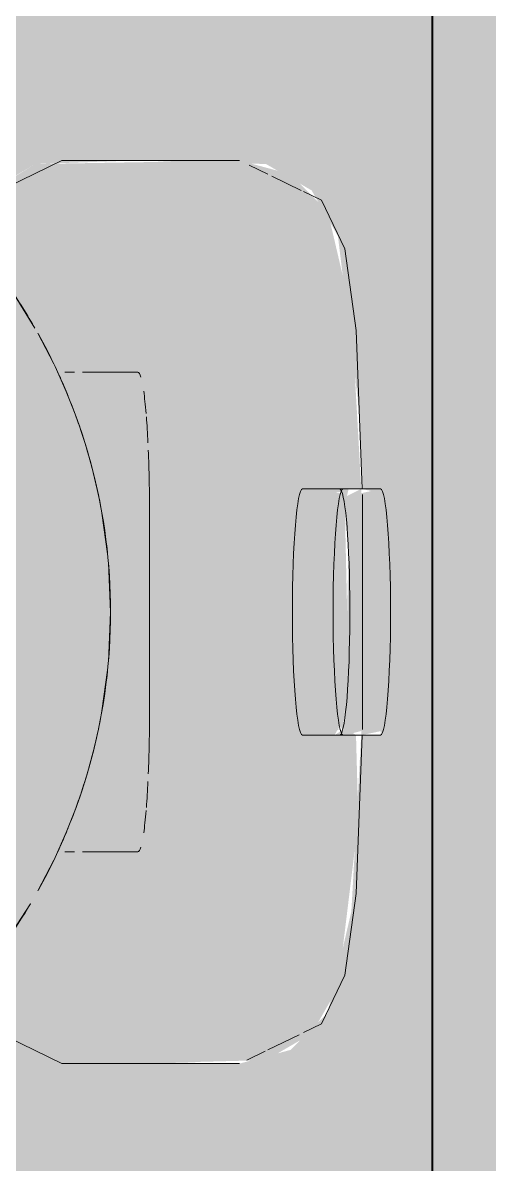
# Model space of a CAD drawing. Header units: metres. Extents: x 15 to 69.3, y -12.4 to 16.4.
# Drawn here: x 18.3506 to 18.36202, y 13.04714 to 13.07511 of the extents above; entities that cross this region are included whole.
import ezdxf

# ---------------------------------------------------------------- set-up
doc = ezdxf.new("R2010")
doc.units = ezdxf.units.M
doc.layers.add('1095_ARQ_BASE_dwg', color=7, linetype='Continuous', lineweight=5, true_color=0x767676)
doc.layers.add('A-FLOR', color=7, linetype='Continuous', lineweight=9, true_color=0x007f00)
for name, color, linetype, lineweight in [('A-WALL', 7, 'Continuous', 9), ('KIRYA - PAREDE', 7, 'Continuous', 40), ('P-SANR-FIXT', 7, 'Continuous', 5)]:
    doc.layers.add(name, color=color, linetype=linetype, lineweight=lineweight)

# ---------------------------------------------------------------- blocks, each defined once
blk = doc.blocks.new('1095_ARQ_BASE_dwg-3608001-TÉRREO')
at = {"layer": 'KIRYA - PAREDE', "color": 254, "true_color": 0xcdcdd0}
blk.add_line((18.36062034051227, 13.0776284609382), (18.36062034051227, 13.04371844954506), dxfattribs=at)
blk = doc.blocks.new('UT_Ducha higiênica - UT_Ducha higiênica-3615605-TÉRREO')
at = {"layer": 'P-SANR-FIXT', "true_color": 0xf0f1f7, "transparency": 33554560}
h = blk.add_hatch(color=7, dxfattribs=at)
h.paths.add_polyline_path([(0.06104499430345227, 0.01676706736022819), (0.06124305656764736, 0.001132232521688259), (0.06179801469973514, 0.0004363370349887731), (0.0630449943034529, -7.47178319215891e-14), (0.09695500569658491, -7.47178319215891e-14), (0.09851866866152043, 0.0007530203962076129), (0.09890486152094932, 0.001554958132013373), (0.098955005696585, 0.001999999999925369), (0.098955005696585, 0.03878872391185485), (0.09400000000001761, 0.03878872391185485), (0.09384497402902968, 0.02030958325518545), (0.09344276236455688, 0.01821199043303589), (0.0923830327617885, 0.01542622602169357), (0.09052930691481202, 0.0126708234244909), (0.0892116278677962, 0.01147181869511659), (0.09033234720800545, 0.01082697033749139), (0.09097939482076241, 0.009710060218908715), (0.0910645802550392, 0.007303453385076733), (0.09097939482076133, 0.004069454246864127), (0.09033234720800545, 0.002952544128280909), (0.08921162786779566, 0.002307695770653008), (0.08510793263973186, 0.00180848570042583), (0.08301653995979758, 0.001716873108023853), (0.08291375385320161, 0.001256653804437107), (0.08000000000001646, 0.00105429790743259), (0.0769834600402359, 0.001267688726805173), (0.0769834600402359, 0.001737122348949627), (0.07265991411451914, 0.001979272482033795), (0.07018541974499506, 0.002556597946122558), (0.06927035623553345, 0.003468551239150715), (0.06893541974499481, 0.004714302604488238), (0.06902060517927268, 0.009710060218908715), (0.06971184164031974, 0.01086076238558304), (0.07070462662134593, 0.01155671459196182), (0.06892664604373089, 0.01344024506907283), (0.0672236062075939, 0.01625782926555391), (0.06626600275160972, 0.01925535367743593), (0.066012960742745, 0.02043449348395569), (0.06104499430345227, 0.02187499999994359), (0.06104499430345227, 0.01694440589343285)])
h.paths.add_polyline_path([(0.06104499430345119, 0.035872852801328), (0.06104499430345119, 0.03417061519970042), (0.06600269174178665, 0.03252429378915581), (0.06600000000001749, 0.03878872391185539), (0.06104499430345335, 0.03878872391185539)])
h.paths.add_polyline_path([(0.0769834600402359, 0.003173871124008141), (0.07714257746305397, 0.002199973578222925), (0.07708624614683131, 0.002392476368011084), (0.07708624614683131, 0.003238187364861274)])
h.paths.add_polyline_path([(0.08261240023671797, 0.002301519467915689), (0.08301653995979758, 0.002417301510352102), (0.08279959681880204, 0.002264289819076058), (0.08261964632252466, 0.002300078366658853)])
h = blk.add_hatch(color=7, dxfattribs=at)
h.paths.add_polyline_path([(0.06600000000001749, 0.03383524139359809), (0.06622117744730513, 0.03244855175073095), (0.0682274162887574, 0.03182135898679543), (0.0682274162887574, 0.03878872391185539), (0.06600000000001749, 0.03878872391185539)])
h.paths.add_polyline_path([(0.06615502602299875, 0.02030958291594159), (0.06645250694737279, 0.01853838175581602), (0.06760854799523645, 0.01543899285901506), (0.06947069308522036, 0.01267082342449198), (0.07094558582678148, 0.0114924459215077), (0.07367811015065852, 0.01203104845183741), (0.07195464115223245, 0.01337609638677868), (0.07028435573458475, 0.01534891027998969), (0.06921988149210172, 0.01726257919288415), (0.06813893556868098, 0.01974539405561426), (0.06615266817014069, 0.02039181702875985)])
h.paths.add_polyline_path([(0.0769834600402359, 0.001737122348949627), (0.07708624614683131, 0.00123608798314679), (0.07738759976331822, 0.001143439290626199), (0.08078073799191483, 0.001027657248190869), (0.08301653995979758, 0.001267688726805173), (0.08291375385320161, 0.001733615039623187), (0.07708624614683131, 0.001733615039623187)])
h.paths.add_polyline_path([(0.07710977785949133, 0.002195293592141155), (0.0769834600402359, 0.002392476368011084), (0.07720040318123306, 0.002264289819076058), (0.07714102660112933, 0.002199752294688355)])
h.paths.add_polyline_path([(0.08292328822567628, 0.002205939510943397), (0.08291375385320161, 0.002417301510352102), (0.08295023338030347, 0.002222799873809943)])
h.paths.add_polyline_path([(0.08920306341924736, 0.01147336865951764), (0.09107310236530197, 0.0134398635595507), (0.09279490995951777, 0.01630686917454023), (0.09373399725104051, 0.01925535367743485), (0.09392940877839277, 0.02325439083150992), (0.09400000000001761, 0.03306065756341615), (0.09377890055054043, 0.03878872391185485), (0.09177258371127499, 0.03878872391185485), (0.09161748184297241, 0.02049843284513167), (0.09123673823323564, 0.01856752339507676), (0.09021849900105489, 0.01614919900717061), (0.08855531527724897, 0.01388605281622553), (0.08688943291137435, 0.01238765939323015), (0.0861687602905133, 0.0119348307728674), (0.08832692703450577, 0.01163192880497122), (0.08883089389945462, 0.01154072261743949)])
h.paths.add_polyline_path([(0.06893541974499481, 0.007303453385076733), (0.06902060517927214, 0.004069454246864669), (0.06966765279202856, 0.002952544128280909), (0.0707883721322389, 0.002307695770656257), (0.07489206736030106, 0.00180848570042583), (0.0769834600402359, 0.001865055626938585), (0.07720040318123739, 0.002177270031737257), (0.07849173002012266, 0.00204908348280223), (0.08261240023671797, 0.002140040382897625), (0.08301653995979758, 0.002045946865771994), (0.08301653995979758, 0.001737122348948545), (0.08734008588551433, 0.001979272482033254), (0.08981458025503895, 0.002556597946122558), (0.09072964376450002, 0.003468551239149091), (0.0910645802550392, 0.004714302604469288), (0.09097939482076241, 0.009710060218908715), (0.09028815835971536, 0.01086076238558304), (0.08920045069409283, 0.01147100965063558), (0.08798234209341012, 0.01041491645506104), (0.08782712995265454, 0.01086076238558304), (0.08510793263973294, 0.01126826858132494), (0.08242311051220497, 0.0103754352737964), (0.07913038375037942, 0.01020039850811678), (0.07649541262927675, 0.01070723380676782), (0.07412491401731514, 0.01129402377388476), (0.07217287004738056, 0.01086076238558304), (0.07196922750365778, 0.01041491645506104), (0.0707883721322389, 0.01147181869511659), (0.06966765279202856, 0.01082697033749247), (0.06902060517927268, 0.009710060218908715), (0.06893541974499481, 0.007762575469297171)])
h.paths.add_polyline_path([(0.0855251799520919, 0.01153044244409862), (0.08587508598271942, 0.01169889935053786), (0.08568412595779762, 0.01163031483884766)])
h = blk.add_hatch(color=7, dxfattribs=at)
h.paths.add_polyline_path([(0.07079734879132937, 0.01147299647787739), (0.07201765790662334, 0.01041491645506104), (0.07217287004738056, 0.01086076238558304), (0.07412491401731514, 0.0114785235827079), (0.07399518557729115, 0.01183181675656192), (0.07383786886526275, 0.01193066539824152), (0.07188187941786427, 0.01164550647404267), (0.07083947450198115, 0.0114785235827079)])
h.paths.add_polyline_path([(0.0769834600402359, 0.002140040382897625), (0.07708624614683131, 0.001733615039623187), (0.08301653995979758, 0.001737122348948545), (0.08279959681879825, 0.002177270031737257), (0.08150826997990702, 0.00204908348280223), (0.07738759976331551, 0.002140040382897625), (0.0769834600402359, 0.002177270031737257)])
h.paths.add_polyline_path([(0.08587508598271942, 0.0113015512516335), (0.08608275516470702, 0.01124793104263486), (0.08783889396296736, 0.01082697033749139), (0.08803077249637624, 0.01041491645506104), (0.08920306341924736, 0.01147336865951764), (0.08600481442274287, 0.01183181675656192), (0.08587508598271942, 0.01147852358270844), (0.08610092809165806, 0.01143166563063462), (0.08587508598271942, 0.0113408154895849)])
at = {"layer": 'P-SANR-FIXT', "color": 8, "true_color": 0x78787b}
for p, q in [((0.07284824790006232, 0.009839533997316987), (0.07200607566634437, 0.01038164654034973)), ((0.08777872650991805, 0.01023492208425472), (0.08696057369257817, 0.009727966869603945)), ((0.07391999399920858, 0.009264150423897688), (0.07316784453157978, 0.009655276121939203)), ((0.0868321554648792, 0.009655276119957708), (0.0860800060068239, 0.009264150426804667)), ((0.07412491401730031, 0.00899326004775129), (0.07412491401730027, 0.008754807652760549)), ((0.0858750859827034, 0.008754807659628768), (0.0858750859827035, 0.008993260052653567)), ((0.07412491401730022, 0.008564215011566482), (0.07412491401729991, 0.007205805335185135)), ((0.08587508598270274, 0.007205805335185112), (0.08587508598270331, 0.008564215020005931)), ((0.0785765260091252, 0.007947555087233854), (0.07757688948781356, 0.008086289565497685)), ((0.08000000000000143, 0.00787499999996996), (0.07878384747720917, 0.007927922419297156)), ((0.0812161525227937, 0.007927922419297151), (0.0800000000000014, 0.00787499999996996)), ((0.08242311051218935, 0.00808628956549769), (0.08142347399088617, 0.00794755508723472)), ((0.07757688948781348, 0.006921435818033574), (0.0824231105121896, 0.006921435818033574)), ((0.06902060517927106, 0.004538586163403963), (0.06923912155376537, 0.00408784103342819)), ((0.09095192442794058, 0.00448192155045611), (0.09072964376450002, 0.004023411625212673)), ((0.0692703562355329, 0.004023411625217004), (0.0696429806650459, 0.003254779767297686)), ((0.0906822815123955, 0.003925715035973986), (0.09033234720800545, 0.003203887283337925)), ((0.07711870917725448, 0.001709739823917501), (0.07757688948782905, 0.001708375838701633)), ((0.07757688948782905, 0.001708375838701633), (0.08242311051220497, 0.001708375838701633)), ((0.08288129082277954, 0.001709739823917501), (0.08242311051220497, 0.001708375838701633)), ((0.09695500569656933, -5.632601052241171e-14), (0.06304499430343664, -5.632601052241171e-14))]:
    blk.add_line(p, q, dxfattribs=at)
at = {"layer": 'P-SANR-FIXT'}
for p, q in [((0.06893541974499481, 0.009065211861284605), (0.06893541974499481, 0.004714302604488238)), ((0.0910645802550392, 0.004714302604488238), (0.0910645802550392, 0.009065211861283522)), ((0.0769834600402359, 0.003173871124008141), (0.0769834600402359, 0.002177270031737257)), ((0.07698346004022073, 0.002264289819095029), (0.07698346004022073, 0.00317387112402691)), ((0.08301653995979758, 0.002177270031737257), (0.08301653995979758, 0.003173871124008141)), ((0.08301653995978217, 0.00317387112402691), (0.08301653995978217, 0.002264289819095029)), ((0.07698346004022073, 0.00217727003175559), (0.07698346004022073, 0.001267688726823709)), ((0.08301653995978217, 0.001267688726823709), (0.08301653995978217, 0.00217727003175559)), ((0.09695500569656944, -5.632601052241171e-14), (0.06304499430343675, -5.632812549727362e-14))]:
    blk.add_line(p, q, dxfattribs=at)
at = {"layer": 'P-SANR-FIXT', "flags": 128}
for points in [[(0.0689354197449959, 0.009065211861283522), (0.06990753526736083, 0.01107044528370001), (0.07110176877099356, 0.01163980518047594), (0.0731031129912265, 0.01192053059256675), (0.07711870917725448, 0.01206977464185534), (0.07757688948782905, 0.01207113862707013)], [(0.0910645802550392, 0.009065211861284605), (0.09009246473267372, 0.01107044528370001), (0.08889823122904154, 0.01163980518047594), (0.08689688700880752, 0.01192053059256675), (0.08288129082277954, 0.01206977464185534), (0.08242311051220497, 0.01207113862707013)], [(0.0696936505207158, 0.003150260411561789), (0.06990753526736138, 0.002709069182072295), (0.0711017687709941, 0.002139709285296901), (0.07310311299122758, 0.001858983873205007), (0.0769834600402359, 0.001714766506865166)], [(0.09030634947931876, 0.003150260411561789), (0.09009246473267372, 0.002709069182072295), (0.08889823122904046, 0.002139709285296901), (0.08689688700880752, 0.001858983873205007), (0.08301653995979758, 0.001714766506865166)]]:
    blk.add_lwpolyline(points, dxfattribs=at)
at = {"layer": 'P-SANR-FIXT', "color": 8, "true_color": 0x78787b}
for radius, start, end in [(0.014, 235.0452502056065, 239.3181408671303), (0.01399999999999998, 299.9999999999998, 304.9547497943888), (0.01400000000000001, 240.9069794293486, 269.9999999999999), (0.01399999999999999, 269.9999999999998, 299.0930205519757)]:
    blk.add_arc((0.0800000000000014, 0.02187499999996996), radius, start, end, dxfattribs=at)
for centre, major_axis, ratio, start_param, end_param in [((0.07757688948781344, 0.007205805335185135), (0.003451975470513124, 0), 0.08237877690054932, 3.141592653589793, 3.403392041388936), ((0.07757688948781344, 0.007205805335185135), (0.003451975470513131, 0), 0.0823787769005492, 3.665191429188086, 3.926990816987237), ((0.07757688948781344, 0.007205805335185135), (0.003451975470513138, 0), 0.08237877690054894, 3.958517084776357, 4.18879020478639), ((0.0824231105121896, 0.007205805335185124), (0.003451975470513146, 0), 0.08237877690054855, 5.23598775598297, 5.466260875992998), ((0.0824231105121896, 0.007205805335185124), (0.003451975470513145, 0), 0.0823787769005485, 5.497787143782112, 5.759586531581252), ((0.0824231105121896, 0.007205805335185124), (0.003451975470513146, 0), 0.08237877690054836, 6.021385919380398, 6.283185307179537), ((0.07757688948781344, 0.007205805335185135), (0.003451975470513137, 0), 0.082378776900549, 4.248395533671221, 4.712388980384691), ((0.0824231105121896, 0.007205805335185124), (-0.003451975470513138, 2.113725355349547e-19), 0.08237877690054898, 1.570796326794896, 2.034789773508351), ((0.08000000000000146, 0.00226428981909502), (-0.003016539959780712, 8.545162239223548e-19), 0.082378776900549, 0.2617993877991605, 3.141592653589799)]:
    blk.add_ellipse(centre, major_axis=major_axis, ratio=ratio, start_param=start_param, end_param=end_param, dxfattribs=at)
at = {"layer": 'P-SANR-FIXT'}
for centre, major_axis, ratio, start_param, end_param in [((0.08000000000000146, 0.003173871124026901), (0.003016539959780726, 0), 0.08237877690054876, 6.98081025283336e-15, 3.141592653589793), ((0.08000000000000146, 0.002177270031755593), (0.003016539959780712, 0), 0.082378776900549, 0, 3.141592653589788), ((0.08000000000000146, 0.00226428981909502), (0.003016539959780724, 0), 0.0823787769005486, 3.141592653589794, 3.403392041388944), ((0.08000000000000146, 0.001267688726823711), (0.003016539959780726, 0), 0.08237877690054869, 3.141592653589793, 6.283185307179586)]:
    blk.add_ellipse(centre, major_axis=major_axis, ratio=ratio, start_param=start_param, end_param=end_param, dxfattribs=at)
at = {"layer": 'P-SANR-FIXT', "color": 8, "true_color": 0x78787b}
for points, knots in [([(0.07470954798247907, 0.008913059848784174), (0.0746587789421518, 0.008933786726033701), (0.07450896165327706, 0.008996067537938001), (0.07422773827788774, 0.009118849159965305), (0.07412667111199334, 0.009166577142644577), (0.0741249140172999, 0.00916738949697359)], [0.6283120453885518, 0.6283120453885518, 0.6283120453885518, 0.6283120453885518, 0.6785714285714286, 0.7857142857142857, 1, 1, 1, 1]), ([(0.08587508598270267, 0.009167389496973431), (0.08587391458624062, 0.009166847927420858), (0.08581570516226683, 0.009139676747997953), (0.0855851341424249, 0.009036057542211779), (0.08537677129346312, 0.008948328343202024), (0.085290048033262, 0.008912934047077598)], [0, 0, 0, 0, 0.1428571428571428, 0.2857142857142857, 0.3716879494492806, 0.3716879494492806, 0.3716879494492806, 0.3716879494492806]), ([(0.08510709679886043, 0.008839756914891549), (0.08494511706398729, 0.008776280558956894), (0.08448618188885397, 0.008605106640622088), (0.08357611188587523, 0.008323608658462886), (0.08281553709125367, 0.008155251269604218), (0.08242311051218952, 0.008086289565497718)], [0.4285714285714285, 0.4285714285714285, 0.4285714285714285, 0.4285714285714285, 0.5714285714285714, 0.7857142857142857, 1, 1, 1, 1])]:
    blk.add_open_spline(points, degree=3, knots=knots, dxfattribs=at)
blk.add_open_spline([(0.07757688948781348, 0.0080862895654977), (0.0770536540490613, 0.008178238504306367), (0.07604229140294476, 0.008419318881510101), (0.07521777468334055, 0.008712633452012349), (0.07489290320114268, 0.00883975691489147)], degree=3, dxfattribs=at)

msp = doc.modelspace()

# ---------------------------------------------------------------- hatches: boundary and pattern name
at = {"layer": 'A-FLOR', "true_color": 0x464646}
h = msp.add_hatch(color=49, dxfattribs=at)
h.paths.add_polyline_path([(18.19232617459992, 13.25172109348721), (18.19125723503447, 13.25260927135536), (18.19156636953614, 13.25234058960095)])
h.paths.add_polyline_path([(18.15901796312708, 13.32089163646863), (18.16008690269254, 13.3200034585927), (18.15977776819086, 13.32027214034713)])
h.paths.add_polyline_path([(18.36062034051212, 11.92780630161017), (18.36062034051213, 12.22780630161017), (18.51062034051213, 12.22780630161017), (18.51062034051211, 13.27780630161043), (18.36462034051226, 13.27780630161043), (18.36602034051226, 13.27640630161043), (18.37872034051195, 13.27640630161043), (18.37982034051226, 13.27534630161044), (18.38764664467355, 13.27417710640565), (18.39441300941091, 13.27122513630078), (18.39985974669109, 13.26704570778926), (18.40445792329332, 13.2609483447148), (18.40726775245156, 13.25378618104348), (18.40831085028186, 13.24685011222689), (18.40922034051226, 13.24558487112113), (18.40922034051226, 13.23320630161044), (18.41062034051226, 13.23180630161044), (18.41062034051226, 13.22780630161044), (18.40662034051226, 13.22780630161044), (18.40662034051226, 13.15980630161043), (18.41062034051226, 13.15980630161043), (18.4103699877675, 13.15580630161044), (18.40899057202805, 13.15440630161044), (18.40899057202805, 13.13809879241109), (18.40814783484856, 13.13720630161044), (18.40814783484856, 13.13639764868963), (18.40866549172195, 13.13543890983363), (18.41005811664603, 13.13207681585462), (18.41062034051226, 13.12780630161043), (18.41005811664603, 13.12353578736624), (18.40814783484856, 13.11840630161044), (18.40918651322681, 13.11730630161044), (18.40918651322681, 13.10100800953767), (18.4103699877675, 13.09980630161044), (18.41062034051226, 13.09580630161044), (18.40662034051226, 13.09580630161044), (18.40662034051226, 13.01267345524163), (18.41062034051226, 13.01267345524163), (18.4103699877675, 13.00867345524163), (18.40899057202805, 13.00727345524163), (18.40899057202805, 12.99096594604228), (18.40814783484856, 12.99007345524163), (18.40819433475903, 12.98920420245767), (18.40874834278905, 12.98810604329497), (18.41005811664603, 12.98494396948581), (18.41062034051226, 12.98067345524162), (18.40971085028186, 12.97551211505918), (18.40961881928306, 12.97502022415034), (18.40846290237281, 12.97255175306414), (18.40814783484856, 12.97127345524163), (18.40918651322681, 12.97017345524163), (18.40918651322681, 12.95387516316886), (18.4103699877675, 12.95267345524163), (18.41062034051226, 12.94867345524163), (18.40662034051226, 12.94867345524163), (18.40676214283371, 12.91417345524162), (18.41062034051225, 12.91417345524162), (18.41062034051225, 12.91017345524162), (18.40922034051225, 12.90877345524163), (18.40922034051225, 12.89607345524163), (18.4081603405121, 12.89497345524176), (18.40692789750009, 12.88699445736596), (18.40404811972012, 12.88039244306516), (18.39985974669109, 12.8749340490628), (18.3935441052714, 12.8702454586096), (18.3866002199453, 12.86752604330233), (18.37966415112871, 12.86648294547203), (18.37872034051226, 12.86557345524162), (18.36602034051226, 12.86557345524162), (18.36462034051226, 12.86417345524162), (18.36062034051234, 12.86417345524162), (18.36062034051234, 12.8606734552416), (18.35562034051234, 12.8606734552416), (18.35562034051234, 12.87137969000953), (18.34362034051233, 12.87137969000953), (18.34349327561078, 12.87367345524123), (18.3338330090854, 12.87367345524123), (18.33836590254137, 12.87003674352319), (18.34366553337339, 12.86309319590125), (18.34721030764816, 12.85411303751954), (18.34832139973364, 12.84567345524162), (18.34816088105288, 12.51445419481211), (18.34689349517403, 12.50604670373995), (18.34344348162578, 12.49792739685547), (18.33758231149245, 12.49055039616506), (18.33074114039326, 12.48532932160188), (18.32176098201155, 12.48178454732711), (18.31210213930412, 12.48067345524163), (18.26076944952259, 12.48083397392238), (18.24683590932625, 12.48398891282809), (18.23971792837221, 12.48903446823205), (18.23661517579826, 12.49141253081223), (18.23523695113858, 12.49259505094403), (18.23396764219156, 12.49467381991606), (17.93178348436136, 12.49467381991606), (17.89420769626425, 12.49850088555499), (17.87173266931631, 12.50476648697895), (17.84856150605087, 12.51425312792488), (17.82792361853348, 12.52626030063989), (17.80806948348253, 12.54172566771568), (17.79079307859137, 12.5594575732126), (17.78689069692459, 12.56418950879353), (17.77835354652183, 12.57478739248599), (17.76812910495143, 12.59007298533625), (17.7659245685029, 12.59370501595659), (17.75971709966566, 12.60585931198199), (17.75552760994798, 12.61559254735823), (17.75052704328091, 12.63023190818269), (17.74857911793815, 12.63673548643365), (17.74605110933101, 12.6482515875161), (17.74445289825297, 12.65797013679524), (17.74334513152272, 12.67348017585073), (17.7429803035212, 12.68098365685273), (17.74368380126224, 12.69545468126682), (17.74466269385368, 12.70470702898521), (17.74761327840366, 12.71992167162986), (17.74958459583044, 12.72832938161866), (17.75368796770961, 12.74095933617091), (17.75744500782605, 12.75041395171698), (17.76510231694579, 12.76597146972038), (17.7674452203564, 12.77027059806742), (17.77394685495139, 12.78043004090634), (17.78082062989371, 12.78976002464509), (17.78905857574428, 12.79972543789688), (17.79322950483108, 12.80481325600087), (17.80954308516823, 12.82063424686142), (17.82910648428501, 12.83586025882891), (17.84995454068832, 12.84784838985527), (17.8720414824571, 12.85666772106806), (17.89599620231362, 12.86325475165249), (17.9123669478364, 12.86499468998626), (17.93218390245199, 12.86667309056719), (18.23406772883644, 12.86667309056719), (18.23560103555796, 12.86907904424312), (18.24188615961932, 12.87387563571922), (18.24425740521861, 12.87567373073838), (18.24751043047859, 12.8776634758905), (18.26208293589893, 12.88067345524163), (18.28929973744657, 12.88090357156632), (18.29498372674973, 12.88475042330354), (18.30092816261241, 12.886979838198), (18.30672549090035, 12.88767345524123), (18.34362034051233, 12.88767345524123), (18.34362034051233, 12.88996722047358), (18.35562034051234, 12.88996722047358), (18.35562034051234, 12.9006734552416), (18.36062034051234, 12.9006734552416), (18.36062034051234, 12.89717345524163), (18.36462034051226, 12.89717345524163), (18.36617714402727, 12.89577345524163), (18.37872034051226, 12.89577345524163), (18.37982034051226, 12.89471345524163), (18.38000418827537, 12.89478960747851), (18.38008034051226, 12.89497345524162), (18.37902034051225, 12.89607345524163), (18.37902034051225, 12.90877345524163), (18.37762034051225, 12.91017345524162), (18.37762034051225, 12.91417345524162), (18.38162034051226, 12.91417345524162), (18.38162034051226, 12.94867345524163), (18.37762034051226, 12.94867345524163), (18.37787069325702, 12.95267345524163), (18.37924945120595, 12.95407345524163), (18.37895809689235, 12.96580256593532), (18.37872034051226, 12.96557345524163), (18.36590083122585, 12.96568493130818), (18.36462034051226, 12.96442452676411), (18.36062034051238, 12.96417345524163), (18.36062034051238, 12.95517345524165), (18.34712034051235, 12.95517345524165), (18.3460343251969, 12.9556926956067), (18.34577912837871, 12.95654550753184), (18.34562034051235, 12.95890808198669), (18.34549962211514, 12.96567345524164), (18.28384700617818, 12.96567345524164), (18.28384700617818, 12.97367345524166), (18.28131991848965, 12.97356113725521), (18.28131991848965, 12.97279887424897), (18.27957219610745, 12.97279887424897), (18.27937635808475, 12.96214938890984), (18.27846483750536, 12.96073427136205), (18.27752553068381, 12.96001486100058), (18.27732769112155, 12.95988339173182), (18.2757361843927, 12.95943635513487), (18.27441919785038, 12.95943635513487), (18.27381627661319, 12.95952876687057), (18.27262985155927, 12.96001486100058), (18.27169054473772, 12.96073427136205), (18.27099439705528, 12.96169909365883), (18.27061501786944, 12.96301285205339), (18.2705791439551, 12.96369140443431), (18.27057769112154, 12.97279887424897), (18.26964382984379, 12.97301876768121), (18.26937811873831, 12.9737124401807), (18.26937811873831, 12.97279887424897), (18.26764978524562, 12.97301876768121), (18.26709052488867, 12.97841758825468), (18.2671546310972, 12.98335864098526), (18.2676793522961, 12.98854803623417), (18.26937811873831, 12.98832406683541), (18.26953187133595, 12.98802053932974), (18.26972386450783, 12.98854803623417), (18.27058594919514, 12.98854803623417), (18.27080982823184, 13.01117345524165), (18.27957769112154, 13.01117345524165), (18.27977657645472, 12.9885267661002), (18.28131991848965, 12.98840993016144), (18.28131991848965, 12.98767345524166), (18.28384700617818, 12.98767345524166), (18.28384700617818, 12.99567345524164), (18.31172137593004, 12.99585140619837), (18.32644972531263, 13.04171844954506), (18.32092513433258, 13.04179473495564), (18.32009301496169, 13.04227001510274), (18.3196229002399, 13.04295664107378), (18.31950954214067, 13.04357474551935), (18.31950952153893, 13.04667345524163), (18.30323137218188, 13.04667345524163), (18.30175423024972, 13.04743854087053), (18.30054189823944, 13.04921168317935), (18.29960300749234, 13.05169812134614), (18.29885900527558, 13.05526584623677), (18.29853413974741, 13.05865138088385), (18.29853413974741, 13.06269552959941), (18.29885900527558, 13.06608106424649), (18.29931121525838, 13.06853695098865), (18.30003057745714, 13.07098807195814), (18.30138186097499, 13.0734574008414), (18.30205980000033, 13.0742224864703), (18.30323137218188, 13.07467345524163), (18.31950954214067, 13.07467345524163), (18.3196229002399, 13.07839025951858), (18.32009301496169, 13.07907692351572), (18.32092513433258, 13.07955220639527), (18.32183161660047, 13.0796284609382), (18.35948810799064, 13.079430398674), (18.36018400347734, 13.07887544054192), (18.3606203405124, 13.0776284609382), (18.3606203405124, 13.04371844954506), (18.35986732011612, 13.04215478658013), (18.35906538238032, 13.0417685937207), (18.3586203405124, 13.04171844954506), (18.33866828134763, 13.04171844954506), (18.33039676858469, 13.01512750638762), (18.32733863524445, 13.00627140455879), (18.32408196799733, 12.99567345524164), (18.34562034051235, 12.99567345524164), (18.34580304643784, 13.00492539640714), (18.34609445080782, 13.0057485178125), (18.34712034051235, 13.00617345524161), (18.36062034051238, 13.00617345524161), (18.36062034051238, 12.99717345524163), (18.36462034051226, 12.99692238371914), (18.36602034051226, 12.99554434454793), (18.37872034051226, 12.99577345524163), (18.37910736266046, 12.99554434454793), (18.37905416779771, 13.00747232036287), (18.37787069325702, 13.00867345524163), (18.37762034051226, 13.01267345524163), (18.38162034051226, 13.01267345524163), (18.38162034051226, 13.09580630161044), (18.37762034051226, 13.09580630161044), (18.37787069325702, 13.09980630161044), (18.37924945120595, 13.10120630161044), (18.37905416779771, 13.11154525997526), (18.35901034051226, 13.11053278073575), (18.35901034051226, 13.09497332495352), (18.35648195848071, 13.09497332495352), (18.34939796063929, 13.1091620759251), (18.33412314767907, 13.1091620759249), (18.33412314767907, 13.10510606723815), (18.29012314767908, 13.10510606723812), (18.28459730155222, 13.11592052078006), (18.28321388841039, 13.12170630161045), (18.27989530995778, 13.12170630161045), (18.27989530995778, 13.13390630161045), (18.28322786745051, 13.13390630161045), (18.28344298609286, 13.13519014594776), (18.28513556269796, 13.14114916459806), (18.29012314767908, 13.15050653598275), (18.33412314767907, 13.15050653598272), (18.33412314767907, 13.14645052729596), (18.34939796063947, 13.14645052729612), (18.35648195848071, 13.16063927826734), (18.35901034051226, 13.16063927826734), (18.35901034051226, 13.14507982248512), (18.37912423810045, 13.14406380376555), (18.37905416779771, 13.15460516673168), (18.37787069325702, 13.15580630161044), (18.37762034051226, 13.15980630161043), (18.38162034051226, 13.15980630161043), (18.38148119843488, 13.22780630161044), (18.37762034051226, 13.22780630161044), (18.37762034051226, 13.23180630161044), (18.37902034051226, 13.23320630161044), (18.37902034051226, 13.24590630161044), (18.38008034051226, 13.24700630161044), (18.38000418827537, 13.24719014937355), (18.37982034051225, 13.24726630161044), (18.37872034051226, 13.24620630161043), (18.36602034051226, 13.24620630161043), (18.36462034051226, 13.24480630161043), (18.36062034051226, 13.24480630161043), (18.36062034051226, 13.24880630161044), (18.22583680752527, 13.248664499289), (18.22583680752527, 13.24480630161045), (18.22183680752552, 13.24480630161045), (18.22043680752527, 13.24620630161045), (18.20773680752539, 13.24620630161045), (18.20663680752527, 13.24726630161044), (18.19567402086053, 13.2494768095034), (18.19277843002289, 13.25136697294966), (18.18993875163428, 13.25331631850477), (18.18642982863788, 13.2555979784948), (18.18499934002097, 13.25562446902474), (18.17601908389989, 13.26460472514581), (18.17403918491257, 13.26460472514581), (18.17121075778783, 13.26743315227056), (18.17403918491257, 13.2702615793953), (18.15947668815993, 13.28452288589827), (18.15670046785356, 13.28194344220482), (18.15397042903528, 13.28497465701429), (18.15397042903528, 13.28665338001043), (18.14499017291421, 13.2956336361315), (18.14503992683344, 13.29723902496934), (18.14483763238244, 13.29726642833763), (18.14467889274407, 13.29723902496934), (18.14360733020174, 13.29620642833762), (18.13090733020169, 13.29620642833762), (18.12950733020173, 13.29480642833762), (18.12550733020174, 13.29480642833762), (18.12550733020174, 13.29880642833763), (16.81983848848221, 13.29880642833764), (16.81983848848221, 13.29480642833764), (16.81583848848222, 13.2950567810824), (16.81443848848221, 13.29643553903133), (16.79943848848221, 13.29643553903133), (16.79833848848221, 13.29747976157134), (16.76648848848221, 13.29700642833764), (16.76754848848221, 13.29590642833764), (16.76731937778852, 13.28320642833763), (16.76869741695972, 13.28180642833764), (16.76894848848221, 13.27780642833764), (16.73701941752033, 13.27780642833763), (16.73619228008479, 13.2703469669472), (16.73562044757375, 13.26291823606307), (16.73412213877046, 13.26108956777747), (16.73347491472707, 13.26084744586323), (16.7214984884822, 13.26084744586323), (16.7214984884822, 13.22759481760304), (16.87679743978739, 13.22742380741947), (16.88445980565029, 13.22621915325904), (16.89147117386468, 13.22331494945385), (16.89852925811727, 13.21766223383736), (16.90316399109797, 13.21162213222056), (16.90635534713445, 13.20391751719492), (16.90744385924716, 13.19564944683809), (16.9072734883786, 12.91924751791762), (16.90606819490316, 12.91158029597505), (16.90316399109797, 12.90456892776066), (16.89751127548147, 12.89751084350807), (16.89147117386468, 12.89287611052737), (16.88376655883904, 12.88968475449088), (16.8754984884822, 12.88859624237818), (16.52804239106502, 12.88876725256176), (16.52038002520212, 12.88997190672218), (16.51336865698773, 12.89287611052738), (16.50631057273515, 12.89852882614387), (16.50167583975445, 12.90456892776066), (16.49848448371796, 12.9122735427863), (16.49739597160526, 12.92054161314314), (16.49756714767858, 13.19694965820102), (16.49877163594925, 13.20461076400617), (16.50167583975445, 13.21162213222057), (16.50732855537095, 13.21868021647315), (16.51336865698774, 13.22331494945385), (16.52107327201338, 13.22650630549034), (16.52934134237021, 13.22759481760304), (16.68339848848221, 13.22759481760304), (16.68337825137978, 13.26084744586323), (16.67114086916152, 13.26094092244959), (16.67017787319395, 13.26157049888645), (16.66927652939066, 13.26291823606302), (16.6682927673445, 13.27459834753011), (16.66787755944408, 13.27780642833763), (16.73594848848221, 13.27780642833764), (16.7361995600047, 13.28180642833764), (16.7375775991759, 13.28320642833764), (16.73734848848221, 13.29590642833764), (16.7384084884821, 13.29700642833767), (16.73837532116569, 13.30277460344512), (16.73786300850525, 13.30377118237137), (16.73639724800097, 13.30789776137747), (16.73619884122698, 13.30868599874699), (16.73619884122698, 13.30940481044705), (16.73594848848222, 13.31130642833764), (16.73651071234845, 13.31557694258183), (16.73840848848221, 13.31988147771859), (16.74147157680269, 13.32350341457454), (16.74184495916103, 13.3239482306591), (16.74391774126617, 13.32538042258441), (16.74501590042887, 13.32593443061443), (16.74817797423803, 13.32724420447141), (16.75244848848221, 13.32780642833763), (16.75760982866466, 13.32689693810724), (16.7581234886571, 13.32679234478885), (16.7605701906597, 13.32564899019819), (16.76103077666712, 13.32534087380802), (16.79045233684059, 13.32523686036406), (16.79854565137586, 13.32532950521933), (16.79943848848221, 13.32617731764394), (16.81443848848221, 13.32617731764394), (16.81583848848221, 13.32755607559287), (16.81983848848221, 13.32780642833763), (16.81983848848221, 13.32380642833764), (18.12550733020174, 13.32394823065908), (18.12550733020174, 13.32780642833762), (18.12950733020148, 13.32780642833762), (18.13090733020173, 13.32640642833762), (18.14360733020174, 13.32640642833762), (18.14470733020173, 13.32534642833763), (18.15592109256421, 13.32299141427692), (18.15856570770411, 13.32124575699841), (18.16140538609272, 13.31929641144331), (18.16491430908913, 13.31701475145328), (18.16634479770605, 13.31698826092333), (18.17532505382711, 13.30800800480227), (18.17730495281443, 13.30800800480226), (18.18013337993918, 13.30517957767752), (18.17730495281443, 13.30235115055277), (18.19171685444224, 13.28793924892497), (18.19464366987344, 13.29066928774325), (18.19737370869173, 13.28763807293379), (18.19737370869173, 13.28595934993765), (18.2063539648128, 13.27697909381657), (18.20630421089356, 13.27537370497874), (18.20650650534457, 13.27534630161045), (18.20666524498293, 13.27537370497874), (18.20773680752527, 13.27640630161045), (18.22043680752531, 13.27640630161045), (18.22183680752527, 13.27780630161045), (18.21062034051211, 13.27780630161045), (18.21062034051211, 13.42780630161043), (18.51062034051211, 13.42780630161043), (18.51062034051213, 15.4278063016105), (18.21062034051213, 15.4278063016105), (18.21062034051213, 15.5778063016105), (15.36062034051217, 15.57780630161052), (15.36062034051217, 15.27780630161052), (15.21062034051217, 15.27780630161052), (15.21062034051215, 13.42780630161046), (15.51062034051215, 13.42780630161046), (15.51062034051215, 13.27780630161046), (15.21062034051215, 13.27780630161046), (15.21062034051214, 12.2278063016102), (15.36062034051214, 12.2278063016102), (15.36062034051214, 11.92780630161019), (18.12053381145263, 11.92780630161017)])
h.paths.add_polyline_path([(18.3486819686926, 13.05479836925893), (18.34858929206049, 13.05487338350104), (18.34864917787853, 13.05479836925893)])
h.paths.add_polyline_path([(18.34867262684795, 13.06646466620957), (18.34855769915458, 13.06654854122433), (18.34864917787853, 13.06646715947791)])
h.paths.add_polyline_path([(18.22669565478736, 13.27380630161044), (18.36062034051226, 13.27394810393189), (18.36062034051226, 13.27780630161043), (18.22583680752527, 13.27780630161045), (18.22583680752527, 13.27380630161044)])
h.paths.add_polyline_path([(17.17542091279524, 13.37780617488326), (17.17542091279524, 13.38180617488326), (16.85651034051234, 13.3816643725618), (16.85651034051234, 13.37780617488326), (16.85251034051235, 13.37780617488326), (16.85111034051235, 13.37920617488326), (16.83841034051234, 13.37920617488326), (16.83731034051235, 13.38026617488326), (16.8295058424066, 13.3814263377241), (16.82314034051235, 13.38406301494001), (16.8168996781623, 13.38906825932835), (16.81257739305602, 13.39489436247131), (16.80986292863014, 13.40182629501652), (16.80882112588756, 13.40876102024861), (16.80791034051236, 13.40970617488327), (16.80791034051236, 13.42240617488326), (16.80651034051236, 13.42380617488326), (16.80651034051236, 13.42780617488327), (16.5942262884479, 13.42780630161043), (16.5942262884479, 13.88280630161043), (17.05122628844788, 13.88280630161043), (17.05122628844787, 13.42780630161043), (16.83951034051235, 13.42780617488326), (16.83951034051235, 13.42380617488326), (16.83811034051235, 13.42240617488326), (16.83811034051235, 13.40970617488327), (16.8370503405125, 13.40860617488313), (16.83712649274923, 13.40842232712015), (16.83731034051235, 13.40834617488326), (16.83841034051234, 13.40940617488327), (16.85111034051235, 13.40940617488327), (16.85251034051234, 13.41080617488326), (16.85651034051234, 13.41080617488326), (16.85651034051234, 13.40680617488326), (17.17542091279524, 13.40680617488326), (17.17542091279524, 13.41080617488326), (17.17942091279524, 13.41055582213849), (17.18082091279524, 13.40917706418957), (17.19582091279523, 13.40917706418957), (17.19692091279524, 13.40813284164955), (17.22660174883425, 13.40834533677057), (17.22553739192055, 13.42941617488325), (17.20997793613833, 13.42941617488325), (17.20997793613833, 13.43135159203664), (17.20591932125372, 13.43135159203664), (17.20046450255176, 13.43267813065877), (17.19838354888637, 13.43330807855014), (17.19477616543374, 13.4347652927901), (17.1913323760586, 13.43657554234614), (17.184706535984, 13.44089922722448), (17.18206227669357, 13.44325263822986), (17.17996626830702, 13.44610525096186), (17.16961092997009, 13.45518592821057), (17.16813069912926, 13.45899001247943), (17.16813069912926, 13.61823043437587), (17.16776106289555, 13.63144025639913), (17.16797073012103, 13.64465548874961), (17.16832929827473, 13.65125058223818), (17.16894888897698, 13.65782629030694), (17.16990409941485, 13.66435567804909), (17.17126850819922, 13.6708119710983), (17.17395047839015, 13.68036505099344), (17.1772740820731, 13.68971427332187), (17.18119093054055, 13.69883482450045), (17.18565016763423, 13.70770282090664), (17.19075254804219, 13.71628431641654), (17.19368093045456, 13.72030651823581), (17.19701491508727, 13.72399949501571), (17.20078925859418, 13.72717821192509), (17.20504185520178, 13.72968127648504), (17.20959108993656, 13.73171050405866), (17.21424834746668, 13.73347777696226), (17.22371844910003, 13.73640806893057), (17.23336647037824, 13.73868515509071), (17.24313330876127, 13.74045136989361), (17.25295940428601, 13.7418508317432), (17.26281232916737, 13.74292031069755), (17.27269233144604, 13.743700995605), (17.28259098841308, 13.74417874786866), (17.29249986053085, 13.74433971472726), (17.30240214488941, 13.74417821881952), (17.31229365189493, 13.74368892789814), (17.32216390845515, 13.74287521044173), (17.33692023543244, 13.74105209438151), (17.3467193520763, 13.73943768220636), (17.36133751914191, 13.73644918650334), (17.36616011212789, 13.73523242318588), (17.37091712149515, 13.73378025998604), (17.37557887289361, 13.73203111726954), (17.3800939195558, 13.7299321222762), (17.38435531528374, 13.72739490427265), (17.38825946502881, 13.72433637790925), (17.39168882604705, 13.72078049600926), (17.39454657269409, 13.7167508437685), (17.39943253360478, 13.7080708508802), (17.40390637016213, 13.69921841731819), (17.4080983356276, 13.69022907812959), (17.41168409878599, 13.68101616566589), (17.41434400276132, 13.67149459203892), (17.41563637697387, 13.66495257703184), (17.4165606625701, 13.65834849590009), (17.41759469430439, 13.64504351789346), (17.41788091227637, 13.63172210413026), (17.41748348366619, 13.61819219284541), (17.41748348366619, 13.45896946693889), (17.41601421204678, 13.45516882835607), (17.40565758960287, 13.44610874834943), (17.40356090178172, 13.44325413571265), (17.40078566244973, 13.44081050334829), (17.39428943907006, 13.43657554234614), (17.39084564969491, 13.4347652927901), (17.38723826624228, 13.43330807855013), (17.38350946485165, 13.43217929293015), (17.37970249387494, 13.43135159203664), (17.34083748640235, 13.43135159203664), (17.34083748640235, 13.42780630161032), (17.33384633006332, 13.42780630161032), (17.33384633006332, 13.43135159203664), (17.27564388945214, 13.43135159203664), (17.27564388945214, 13.42941617488325), (17.26008443366992, 13.42941617488325), (17.258748688929, 13.39857668912745), (17.25931091279524, 13.39430617488326), (17.25854888808396, 13.38955329872918), (17.25655757160601, 13.38534883582159), (17.25377106790363, 13.38208922628821), (17.25341444211642, 13.3816643725618), (17.25134166001128, 13.38023218063649), (17.25024350084857, 13.37967817260646), (17.24708142703943, 13.37836839874949), (17.24214836980904, 13.37789340032215), (17.23764957261279, 13.37871566511366), (17.23717103776144, 13.37879998871118), (17.23468921061775, 13.37996361302271), (17.23386082100571, 13.38027088346469), (17.2048070644368, 13.38037574285683), (17.19671374990159, 13.38028309800156), (17.19582091279523, 13.37943528557695), (17.18082091279524, 13.37943528557695), (17.17942091279524, 13.37805652762802)])
h.paths.add_polyline_path([(16.83207851515359, 13.57676090049679), (16.96222628844787, 13.57676090049679), (16.96708636803891, 13.5777276304339), (16.97120654456895, 13.58048064437573), (16.97395955851077, 13.58460082090576), (16.97492628844788, 13.5894609004968), (16.97469388886886, 13.79517465319195), (16.97395955851077, 13.79886638120145), (16.97120654456895, 13.80298655773149), (16.96708636803891, 13.80573957167332), (16.96222628844787, 13.80670630161042), (16.68302628844786, 13.80670630161042), (16.67816620885682, 13.80573957167332), (16.67404603232679, 13.8029865577315), (16.67129301838497, 13.79886638120146), (16.67032628844786, 13.79400630161043), (16.67055868802687, 13.58829254891523), (16.67129301838497, 13.58460082090573), (16.67404603232679, 13.5804806443757), (16.67816620885682, 13.57772763043388), (16.68302628844785, 13.5767609004968), (16.8133740617365, 13.5767609004968), (16.81345173816659, 13.59745733018317), (16.8134204854137, 13.60041447623958), (16.81322771826563, 13.6154960115039), (16.81320620606335, 13.63199209135078), (16.81002628844789, 13.63330925635434), (16.80476577620576, 13.63734578936831), (16.80072924319178, 13.64260630161045), (16.79819177246016, 13.64873229786483), (16.79732628844791, 13.65530630161043), (16.79819177246016, 13.66188030535602), (16.80072924319178, 13.66800630161041), (16.80476577620576, 13.67326681385254), (16.81002628844789, 13.67730334686652), (16.81615228470228, 13.67984081759814), (16.82272628844787, 13.68070630161039), (16.82930029219347, 13.67984081759814), (16.83542628844786, 13.67730334686652), (16.84068680068999, 13.67326681385254), (16.84472333370397, 13.66800630161041), (16.84726080443558, 13.66188030535602), (16.84812628844784, 13.65530630161043), (16.84726080443558, 13.64873229786483), (16.84472333370397, 13.64260630161045), (16.84068680068999, 13.63734578936831), (16.83542628844786, 13.63330925635434), (16.8320488142703, 13.63191026074343), (16.83224637082943, 13.62325203814267), (16.83209676792974, 13.57939357852862)])

# ---------------------------------------------------------------- linework, layer by layer
at = {"layer": 'A-WALL', "color": 253, "true_color": 0xaaaaaa}
msp.add_line((18.36062034051211, 12.22780630161015), (18.36062034051211, 13.27780630161042), dxfattribs=at)

# ---------------------------------------------------------------- block references
at = {"layer": '1095_ARQ_BASE_dwg', "color": 253, "true_color": 0xaaaaaa}
msp.add_blockref('1095_ARQ_BASE_dwg-3608001-TÉRREO', (0, 0), dxfattribs=at)
at = {"layer": 'P-SANR-FIXT', "color": 9, "true_color": 0xb7b7b7, "rotation": 89.99999999999937}
msp.add_blockref('UT_Ducha higiênica - UT_Ducha higiênica-3615605-TÉRREO', (18.36062034051233, 12.98067345524161), dxfattribs=at)

doc.saveas('drawing.dxf')
